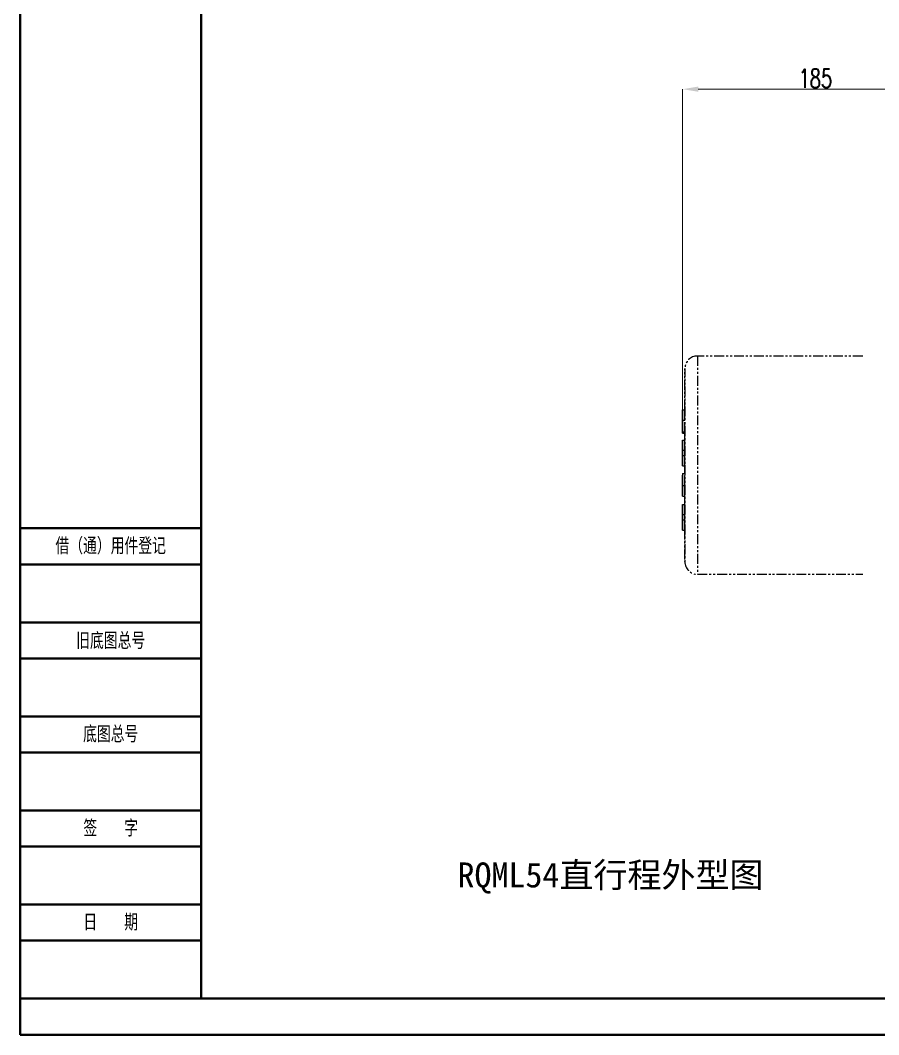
# Model space of a CAD drawing. Header units: millimetres. Extents: x 2223 to 4172, y 741 to 2119.
# Drawn here: x 2223 to 2773, y 741 to 1391 of the extents above; entities that cross this region are included whole.
import ezdxf

# ---------------------------------------------------------------- set-up
doc = ezdxf.new("R2010")
doc.units = ezdxf.units.MM
doc.linetypes.add('PHANTOM', pattern=[12.7, 6.35, -1.27, 1.27, -1.27, 1.27, -1.27])
for name, color, linetype, lineweight in [('AM_5', 3, 'Continuous', 25), ('AM_BOR', 7, 'Continuous', 50), ('文字', 7, 'Continuous', 13), ('粗实线', 7, 'Continuous', 40)]:
    doc.layers.add(name, color=color, linetype=linetype, lineweight=lineweight)
doc.styles.add('SLDTEXTSTYLE1', font='txt.shx', dxfattribs={"width": 0.7, "bigfont": 'gbcbig.shx'})
doc.styles.get("Standard").update_dxf_attribs({"font": 'arial.ttf'})
doc.styles.add('标注', font='txt.shx', dxfattribs={"width": 0.7, "height": 3.5})
doc.dimstyles.new('SLDDIMSTYLE12$0', dxfattribs={"dimtxt": 12, "dimasz": 10, "dimexe": 0, "dimexo": 0.0625, "dimgap": 0.875, "dimtad": 1, "dimdec": 1, "dimlfac": 1.8, "dimrnd": 1e-09, "dimzin": 12, "dimdsep": 46, "dimtxsty": 'SLDTEXTSTYLE1', "dimcen": 0.09, "dimdle": 8.16, "dimclrd": 3, "dimclre": 3, "dimadec": 0, "dimazin": 3, "dimtfac": 1, "dimtdec": 1, "dimtofl": 0, "dimtmove": 0, "dimatfit": 3, "dimfxl": 0, "dimfrac": 2, "dimtolj": 1, "dimlwd": 5, "dimlwe": 5, "dimarcsym": 0})

# ---------------------------------------------------------------- blocks, each defined once
blk = doc.blocks.new('*D38')
at = {"layer": 'AM_5', "color": 3, "lineweight": 5, "transparency": 16777216}
blk.add_line((2647.6, 1139.79), (2647.6, 1347.27), dxfattribs=at)
at = {"layer": 'AM_5', "color": 3, "linetype": 'Continuous', "lineweight": 5, "transparency": 16777216}
for p, q in [((2657.6, 1347.27), (2807.92, 1347.27)), ((2817.92, 1138.32), (2817.92, 1347.27))]:
    blk.add_line(p, q, dxfattribs=at)
at = {"layer": 'AM_5', "color": 3, "transparency": 16777216}
for points in [[(2657.6, 1348.94), (2657.6, 1345.61), (2647.6, 1347.27)], [(2807.92, 1348.94), (2807.92, 1345.61), (2817.92, 1347.27)]]:
    blk.add_solid(points, dxfattribs=at)
at = {"layer": 'Defpoints', "color": 0, "transparency": 16777216}
for p in [(2817.92, 1347.27), (2647.6, 1139.73), (2817.92, 1138.26)]:
    blk.add_point(p, dxfattribs=at)
at = {"layer": 'AM_5', "color": 0, "transparency": 16777216, "insert": (2732.76, 1354.15), "char_height": 12, "attachment_point": 5, "style": 'SLDTEXTSTYLE1'}
blk.add_mtext('\\A1;185', dxfattribs=at)
blk = doc.blocks.new('rA3')
at = {"layer": '粗实线'}
for p, q in [((333.38, 421.26), (333.38, 124.26)), ((358.38, 416.26), (358.38, 129.26)), ((358.38, 194.26), (333.38, 194.26)), ((358.38, 189.26), (333.38, 189.26)), ((358.38, 181.26), (333.38, 181.26)), ((358.38, 176.26), (333.38, 176.26)), ((358.38, 168.26), (333.38, 168.26)), ((358.38, 163.26), (333.38, 163.26)), ((358.38, 155.26), (333.38, 155.26)), ((358.38, 150.26), (333.38, 150.26)), ((358.38, 142.26), (333.38, 142.26)), ((358.38, 137.26), (333.38, 137.26)), ((358.38, 129.26), (333.38, 129.26)), ((358.38, 129.26), (748.38, 129.26)), ((333.38, 124.26), (753.38, 124.26))]:
    blk.add_line(p, q, dxfattribs=at)
at = {"layer": '文字', "char_height": 2, "width": 25, "attachment_point": 5, "style": '标注'}
for s, insert in [('{\\fSimSun|b0|i0|c134|p54;借（通）用件登记}', (345.88, 191.76)), ('{\\fSimSun|b0|i0|c134|p54;旧底图总号}', (345.88, 178.67)), ('{\\fSimSun|b0|i0|c134|p54;底图总号}', (345.88, 165.76)), ('{\\fSimSun|b0|i0|c134|p54;签}   {\\fSimSun|b0|i0|c134|p54;字}', (345.88, 152.76)), ('{\\fSimSun|b0|i0|c134|p54;日}   {\\fSimSun|b0|i0|c134|p54;期}', (345.88, 139.76))]:
    blk.add_mtext(s, dxfattribs=dict(at, insert=insert))

msp = doc.modelspace()

# ---------------------------------------------------------------- linework, layer by layer
at = {"color": 7, "linetype": 'PHANTOM', "lineweight": 25}
for p, q in [((2763.133, 1176.1), (2657.103, 1176.1)), ((2647.603, 1137.817), (2647.603, 1141.645)), ((2647.603, 1141.645), (2647.603, 1141.645)), ((2647.603, 1141.645), (2647.603, 1134.873)), ((2647.603, 1141.645), (2649.103, 1141.645)), ((2647.603, 1141.645), (2649.103, 1141.645)), ((2649.103, 1134.873), (2649.103, 1141.645)), ((2649.103, 1141.645), (2649.103, 1141.645)), ((2647.603, 1135.177), (2647.603, 1137.817)), ((2647.603, 1137.817), (2647.603, 1137.817)), ((2647.603, 1134.745), (2647.603, 1137.817)), ((2647.603, 1137.817), (2647.603, 1135.524)), ((2647.603, 1137.817), (2647.603, 1137.817)), ((2647.603, 1130.504), (2647.603, 1135.177)), ((2647.603, 1134.873), (2649.103, 1134.873)), ((2647.603, 1131.586), (2647.603, 1126.654)), ((2647.603, 1126.654), (2647.603, 1130.504)), ((2649.103, 1127.3), (2647.603, 1127.3)), ((2647.603, 1126.654), (2649.103, 1126.654)), ((2649.102, 1122.07), (2649.102, 1126.654)), ((2649.103, 1126.654), (2649.103, 1127.3)), ((2647.603, 1122.07), (2649.103, 1122.07)), ((2647.603, 1122.07), (2647.603, 1115.505)), ((2647.603, 1118.193), (2647.603, 1122.07)), ((2649.103, 1115.505), (2649.103, 1122.07)), ((2647.603, 1116.376), (2647.603, 1118.193)), ((2647.603, 1111.36), (2647.603, 1116.376)), ((2647.603, 1115.645), (2647.603, 1112.077)), ((2647.603, 1113.869), (2647.603, 1115.645)), ((2649.103, 1115.505), (2647.603, 1115.505)), ((2647.603, 1115.505), (2647.603, 1112.235)), ((2647.603, 1112.077), (2647.603, 1113.869)), ((2649.103, 1112.235), (2649.103, 1115.505)), ((2647.603, 1112.235), (2647.603, 1105.648)), ((2647.603, 1112.235), (2649.103, 1112.235)), ((2647.603, 1109.542), (2647.603, 1111.36)), ((2647.603, 1105.648), (2647.603, 1109.542)), ((2649.103, 1105.648), (2649.103, 1112.235)), ((2647.603, 1105.648), (2649.103, 1105.648)), ((2647.603, 1100.677), (2649.103, 1100.677)), ((2649.102, 1100.677), (2649.102, 1105.648)), ((2647.603, 1089.646), (2647.603, 1093.668)), ((2647.603, 1093.668), (2647.603, 1093.668)), ((2647.603, 1093.668), (2647.603, 1086.205)), ((2647.603, 1093.127), (2649.103, 1093.127)), ((2647.603, 1086.205), (2647.603, 1089.906)), ((2647.603, 1089.646), (2647.603, 1089.646)), ((2647.603, 1089.197), (2647.603, 1089.444)), ((2647.603, 1086.205), (2647.603, 1089.197)), ((2647.603, 1086.205), (2647.603, 1086.205)), ((2647.603, 1086.205), (2649.103, 1086.205)), ((2647.603, 1080.842), (2649.103, 1080.842)), ((2647.603, 1080.842), (2647.603, 1074.278)), ((2647.603, 1076.966), (2647.603, 1080.842)), ((2649.103, 1074.278), (2649.103, 1080.842)), ((2647.603, 1075.149), (2647.603, 1076.966)), ((2647.603, 1070.133), (2647.603, 1075.149)), ((2647.603, 1074.418), (2647.603, 1070.85)), ((2647.603, 1072.642), (2647.603, 1074.418)), ((2649.103, 1074.278), (2647.603, 1074.278)), ((2647.603, 1074.278), (2647.603, 1071.008)), ((2649.103, 1071.008), (2649.103, 1074.278)), ((2647.603, 1070.85), (2647.603, 1072.642)), ((2647.603, 1071.008), (2647.603, 1064.421)), ((2647.603, 1071.008), (2649.103, 1071.008)), ((2647.603, 1068.315), (2647.603, 1070.133)), ((2647.603, 1064.421), (2647.603, 1068.315)), ((2649.103, 1064.421), (2649.103, 1071.008)), ((2647.603, 1064.421), (2649.103, 1064.421)), ((2657.103, 1036.1), (2763.266, 1036.1))]:
    msp.add_line(p, q, dxfattribs=at)
at = {"color": 7, "linetype": 'PHANTOM', "lineweight": 25, "flags": 128}
msp.add_lwpolyline([(2657.103, 1176.1), (2657.103, 1175.922), (2657.103, 1175.388), (2657.103, 1174.501), (2657.103, 1173.265), (2657.103, 1171.687), (2657.103, 1169.775), (2657.103, 1167.538), (2657.103, 1164.988), (2657.103, 1162.138), (2657.103, 1159.003), (2657.103, 1155.598), (2657.103, 1151.941), (2657.103, 1148.05), (2657.103, 1143.945), (2657.103, 1139.648), (2657.103, 1135.179), (2657.103, 1130.563), (2657.103, 1125.822), (2657.103, 1120.98), (2657.103, 1116.062), (2657.103, 1111.094), (2657.103, 1106.1), (2657.103, 1101.107), (2657.103, 1096.138), (2657.103, 1091.221), (2657.103, 1086.379), (2657.103, 1081.638), (2657.103, 1077.021), (2657.103, 1072.553), (2657.103, 1068.256), (2657.103, 1064.151), (2657.103, 1060.26), (2657.103, 1056.603), (2657.103, 1053.198), (2657.103, 1050.063), (2657.103, 1047.213), (2657.103, 1044.663), (2657.103, 1042.426), (2657.103, 1040.514), (2657.103, 1038.936), (2657.103, 1037.7), (2657.103, 1036.813), (2657.103, 1036.279), (2657.103, 1036.1)], dxfattribs=at)
at = {"color": 7, "linetype": 'PHANTOM', "lineweight": 25}
for centre, start, end in [((2657.103, 1168.1), 90, 180), ((2657.103, 1044.1), 180, 270)]:
    msp.add_arc(centre, 8, start, end, dxfattribs=at)
for points, knots in [([(2649.102, 1141.645), (2649.102, 1142.839), (2649.102, 1145.783), (2649.102, 1150.01), (2649.102, 1154.315), (2649.102, 1158.072), (2649.102, 1161.253), (2649.102, 1164.092), (2649.102, 1166.354), (2649.103, 1167.788), (2649.103, 1168.254), (2649.103, 1167.788), (2649.103, 1166.354), (2649.103, 1164.092), (2649.103, 1161.253), (2649.103, 1158.073), (2649.103, 1154.313), (2649.103, 1150.019), (2649.103, 1145.257), (2649.103, 1140.105), (2649.103, 1134.654), (2649.103, 1128.415), (2649.103, 1121.413), (2649.103, 1113.74), (2649.103, 1108.621), (2649.103, 1106.1)], [0, 0, 0, 0, 0.0279063, 0.0687994, 0.1096924, 0.150368, 0.1906154, 0.2302372, 0.2813181, 0.3310053, 0.3791996, 0.4273908, 0.4770781, 0.528162, 0.5677838, 0.6080312, 0.6487067, 0.6895998, 0.7304928, 0.7711684, 0.8114158, 0.8510376, 0.9021185, 0.9518065, 1, 1, 1, 1]), ([(2647.603, 1135.524), (2647.603, 1134.827), (2647.603, 1133.777), (2647.603, 1132.441), (2647.603, 1131.679), (2647.603, 1131.201), (2647.603, 1131.157), (2647.603, 1131.133)], [0, 0, 0, 0, 0.33624225, 0.50689056, 0.67978579, 0.82636291, 1, 1, 1, 1]), ([(2647.603, 1134.873), (2647.603, 1133.863), (2647.603, 1132.025), (2647.603, 1129.794), (2647.603, 1128.324), (2647.603, 1127.439), (2647.603, 1127.351), (2647.603, 1127.3)], [0, 0, 0, 0, 0.276074, 0.5026478, 0.648994, 0.7958383, 1, 1, 1, 1]), ([(2647.603, 1131.133), (2647.603, 1131.159), (2647.603, 1131.2), (2647.603, 1131.641), (2647.603, 1132.366), (2647.603, 1133.435), (2647.603, 1134.31), (2647.603, 1134.745)], [0, 0, 0, 0, 0.2351446, 0.3753425, 0.5160023, 0.7589134, 1, 1, 1, 1]), ([(2649.103, 1127.3), (2649.103, 1127.35), (2649.103, 1127.435), (2649.103, 1128.285), (2649.103, 1129.713), (2649.103, 1131.959), (2649.103, 1133.833), (2649.103, 1134.873)], [0, 0, 0, 0, 0.2019609, 0.3446228, 0.48769, 0.7156034, 1, 1, 1, 1]), ([(2647.603, 1127.3), (2647.603, 1127.322), (2647.603, 1127.365), (2647.603, 1127.747), (2647.603, 1128.824), (2647.603, 1130.22), (2647.603, 1131.278), (2647.603, 1131.586)], [0, 0, 0, 0, 0.1629267, 0.3248672, 0.5602734, 0.8718604, 1, 1, 1, 1]), ([(2647.603, 1100.677), (2647.603, 1100.649), (2647.603, 1100.603), (2647.603, 1100.191), (2647.603, 1099.493), (2647.603, 1098.23), (2647.603, 1096.298), (2647.603, 1094.468), (2647.603, 1093.442), (2647.603, 1093.127)], [0, 0, 0, 0, 0.1985013, 0.3338137, 0.4687628, 0.6319948, 0.7964274, 0.9375005, 1, 1, 1, 1]), ([(2647.603, 1093.386), (2647.603, 1094.211), (2647.603, 1095.862), (2647.603, 1097.971), (2647.603, 1099.694), (2647.603, 1100.556), (2647.603, 1100.636), (2647.603, 1100.677)], [0, 0, 0, 0, 0.17934361, 0.35888885, 0.5415629, 0.76594867, 1, 1, 1, 1]), ([(2649.103, 1106.1), (2649.103, 1103.58), (2649.103, 1098.461), (2649.103, 1090.789), (2649.103, 1083.786), (2649.103, 1077.547), (2649.103, 1072.095), (2649.103, 1066.944), (2649.103, 1062.182), (2649.103, 1057.888), (2649.103, 1054.128), (2649.103, 1050.948), (2649.103, 1048.109), (2649.103, 1045.847), (2649.103, 1044.412), (2649.103, 1043.947), (2649.103, 1044.412), (2649.102, 1045.847), (2649.102, 1048.108), (2649.102, 1050.949), (2649.102, 1054.124), (2649.102, 1057.904), (2649.102, 1061.353), (2649.102, 1063.691), (2649.102, 1064.421)], [0, 0, 0, 0, 0.05074112, 0.10305579, 0.15684183, 0.19855941, 0.24093569, 0.28376278, 0.32681888, 0.36987498, 0.41270207, 0.45507835, 0.49679593, 0.55057883, 0.60289426, 0.65363776, 0.70437809, 0.75669356, 0.8104796, 0.85219718, 0.89457346, 0.93740055, 0.98045665, 1, 1, 1, 1]), ([(2649.103, 1093.127), (2649.103, 1093.985), (2649.103, 1095.545), (2649.103, 1097.524), (2649.103, 1099.137), (2649.103, 1100.135), (2649.103, 1100.602), (2649.103, 1100.652), (2649.103, 1100.677)], [0, 0, 0, 0, 0.1686401, 0.3068009, 0.4445468, 0.6493658, 0.8244287, 1, 1, 1, 1]), ([(2647.603, 1093.127), (2647.603, 1093.475), (2647.603, 1094.154), (2647.603, 1095.073), (2647.603, 1095.893), (2647.603, 1096.427), (2647.603, 1096.685), (2647.603, 1096.706), (2647.603, 1096.717)], [0, 0, 0, 0, 0.1055686, 0.2061744, 0.3333255, 0.5255849, 0.762499, 1, 1, 1, 1]), ([(2647.603, 1096.717), (2647.603, 1096.689), (2647.603, 1096.642), (2647.603, 1096.198), (2647.603, 1095.269), (2647.603, 1094.207), (2647.603, 1093.356), (2647.603, 1092.999)], [0, 0, 0, 0, 0.3330331, 0.5539557, 0.7183333, 0.8819115, 1, 1, 1, 1]), ([(2647.603, 1089.444), (2647.603, 1089.451), (2647.603, 1089.468), (2647.603, 1089.685), (2647.603, 1090.404), (2647.603, 1091.686), (2647.603, 1092.838), (2647.603, 1093.386)], [0, 0, 0, 0, 0.0480273, 0.1148309, 0.233216, 0.6345243, 1, 1, 1, 1]), ([(2647.603, 1093.127), (2647.603, 1092.617), (2647.603, 1091.6), (2647.603, 1089.968), (2647.603, 1088.408), (2647.603, 1087.153), (2647.603, 1086.333), (2647.603, 1086.25), (2647.603, 1086.205)], [0, 0, 0, 0, 0.13114557, 0.26152719, 0.43053232, 0.59905832, 0.78617201, 1, 1, 1, 1]), ([(2647.603, 1089.906), (2647.603, 1089.92), (2647.603, 1089.947), (2647.603, 1090.217), (2647.603, 1090.805), (2647.603, 1091.611), (2647.603, 1092.442), (2647.603, 1092.943), (2647.603, 1093.127)], [0, 0, 0, 0, 0.2296319, 0.4575605, 0.6152818, 0.7736499, 0.9169672, 1, 1, 1, 1]), ([(2647.603, 1092.999), (2647.603, 1092.575), (2647.603, 1091.832), (2647.603, 1090.89), (2647.603, 1090.182), (2647.603, 1089.712), (2647.603, 1089.671), (2647.603, 1089.646)], [0, 0, 0, 0, 0.2043544, 0.3586739, 0.5127895, 0.7124459, 1, 1, 1, 1]), ([(2649.103, 1086.205), (2649.103, 1086.269), (2649.103, 1086.384), (2649.103, 1087.509), (2649.103, 1089.029), (2649.103, 1090.97), (2649.103, 1092.386), (2649.103, 1093.127)], [0, 0, 0, 0, 0.2594927, 0.46447, 0.6370764, 0.810103, 1, 1, 1, 1]), ([(2649.102, 1080.842), (2649.102, 1081.646), (2649.102, 1083.373), (2649.102, 1085.218), (2649.102, 1086.205)], [0, 0, 0, 0, 0.4653058, 1, 1, 1, 1])]:
    msp.add_open_spline(points, degree=3, knots=knots, dxfattribs=at)

# ---------------------------------------------------------------- block references
at = {"layer": 'AM_BOR', "xscale": 4.640625, "yscale": 4.640625, "zscale": 4.640625}
msp.add_blockref('rA3', (675.7, 164.093), dxfattribs=at)

# ---------------------------------------------------------------- texts
at = {"insert": (2503.261, 851.221), "char_height": 16, "attachment_point": 1}
msp.add_mtext_dynamic_manual_height_columns('{\\fSimSun|b0|i0|c134|p2;RQML54直行程外型图}', width=346.87386, gutter_width=25, heights=[0], dxfattribs=at)

# ---------------------------------------------------------------- dimensions: what is measured, and where the dimension line sits
at = {"layer": 'AM_5'}
dim = msp.add_linear_dim(base=(2817.921, 1347.273), p1=(2647.603, 1139.731), p2=(2817.921, 1138.259), angle=360, text='185', dimstyle='SLDDIMSTYLE12$0', override={"dimlfac": 1, "dimpost": ''}, dxfattribs=at)
dim.commit()
dim.dimension.update_dxf_attribs({"geometry": '*D38', "text_midpoint": (2732.762, 1354.148)})

doc.saveas('drawing.dxf')
